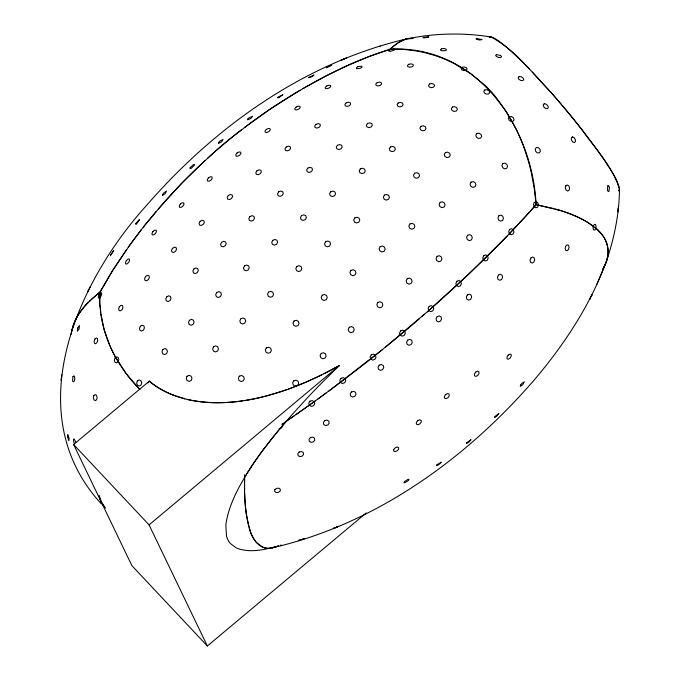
<?xml version="1.0" encoding="UTF-8"?>
<svg xmlns="http://www.w3.org/2000/svg" width="680" height="680" viewBox="0 0 680 680"><rect width="100%" height="100%" fill="white"/><g stroke="black" fill="none" stroke-linecap="round" stroke-linejoin="round"><path stroke-width="1.02" d="M99.926 297.916L100.232 291.805L101.507 289.442L112.922 270.062L126.591 249.5M244.553 474.818L244.511 490.51M489.115 37.136L490.9 36.924C514.887 49.529 531.692 72.539 550.315 91.664A105.544 12.758 50 0 1 574.337 120.122L581.935 129.676A101.481 12.274 50 0 1 588.183 137.768A99.407 12.019 50 0 1 605.336 161.611C610.546 170.34 617.687 178.746 619.471 188.989C619.336 214.098 614.082 238.816 606.016 262.514L602.438 270.122A167.731 71.204 -8 0 0 606.552 260.958C611.218 248.455 605.072 234.608 594.549 227.213M619.369 189.745L619.471 188.989M61.497 378.709L61.115 380.324L61.795 374.74M71.12 334.39C72.531 322.643 79.603 310.751 88.459 302.192M72.072 330.183L73.159 325.661A167.731 71.196 -8 0 1 78.65 314.253L80.197 311.967M71.893 330.718L72.573 329.111M272.144 547.927L273.912 547.476C374.671 523.889 463.029 460.912 530.672 384.038L533.366 380.987C562.632 346.655 588.174 308.593 604.435 266.33M596.742 284.665L606.016 262.514C608.235 256.394 608.846 249.551 606.789 243.304A131.087 55.641 -8 0 0 603.823 237.142C592.356 221.263 572.994 214.225 554.897 208.905M88.179 290.768C85.706 295.613 91.987 283.339 89.513 288.184M590.461 297.916C587.418 303.841 594.294 290.445 591.251 296.37M618.673 190.791L619.446 189.363C613.02 166.625 595.144 148.793 581.935 129.676A104.831 12.674 50 0 0 550.587 91.978L532.329 72.02M251.013 467.202C240.303 483.93 230.061 501.653 226.363 521.407A107.576 45.696 -43.2 0 0 225.862 525.351L226.465 535.806A87.728 37.273 -43.2 0 0 230.503 543.635L235.892 547.646A106.683 45.322 -43.2 0 0 239.717 549.168C251.812 552.517 264.537 549.755 276.326 546.465M128.307 247.087L141.312 229.636M147.84 383.036L149.311 381.149C174.905 402.441 210.511 405.425 242.335 400.902M268.294 443.113L274.695 435.055M143.31 227.095L155.95 211.667M275.961 433.5L262.811 450.33A191.225 81.234 -43.2 0 0 251.013 467.202M275.629 433.908L291.516 415.233L308.116 397.06A381.582 162.103 -43.2 0 1 325.524 379.134L339.43 365.475A331.925 297.823 -25.7 0 1 324.564 373.422C299.243 386.147 272.306 396.236 244.213 400.622M276.565 432.76L278.46 430.474M279.098 429.692L280.373 428.171M281.01 427.414L282.293 425.892M282.94 425.127L284.231 423.615M284.877 422.858L285.532 422.101M158.159 209.075L181.79 183.209L205.113 160.463M530.502 210.978L536.078 204.646C532.585 126.947 477.284 46.41 392.751 49.045M529.329 212.296L509.125 234.048M523.634 218.577L536.078 204.646L534.31 188.862L531.42 173.315A189.304 157.275 -88.5 0 0 527.493 158.117M85.68 305.142L92.386 298.418L100.232 291.805L112.225 271.175L129.965 244.775L144.356 225.769L164.815 201.475A559.733 526.83 -59.7 0 1 197.855 167.271L215.356 151.257A505.623 475.906 -59.7 0 1 233.52 136.043L252.305 121.669A559.733 526.83 -59.7 0 1 291.457 95.412C323.043 76.5 356.295 59.058 391.765 49.062M510.578 232.534L497.004 246.483A498.771 175.695 -37.3 0 1 483.012 260.398L468.562 274.252A558.484 196.767 -37.3 0 1 428.476 310.811L380.927 350.82A557.2 196.316 -37.3 0 1 331.364 389.138L314.525 401.455A498.635 175.593 -37.3 0 1 297.543 413.466M507.271 235.977L468.41 274.397L427.303 311.848M89.275 301.376L100.232 291.805L99.934 301.733L100.716 312.681M207.808 157.998L210.528 155.542A512.363 482.248 -59.7 0 1 238.578 132.039L241.468 129.812M421.863 316.591L424.583 314.219M419.118 318.971L416.364 321.343A512.363 180.523 -37.3 0 1 388.305 344.837L385.466 347.157M366.231 512.95L207.357 646L131.894 565.649L73.61 444.541L149.311 381.149M207.357 646L149.073 524.892L339.43 365.475L324.088 373.66M382.619 349.46L328.95 390.923M244.358 127.594L270.691 108.757L300.016 90.27M326.213 392.947L318.07 398.897M315.384 400.834L295.808 414.707M297.551 413.491L282.081 424.133M294.168 415.846L290.938 418.081M289.34 419.177L286.178 421.345M397.927 42.874L390.005 49.121L369.155 56.474L347.301 65.654L325.712 76.1L302.914 88.578M398.582 42.466L405.943 39.1L413.245 38.437M400.894 41.157L395.548 44.523L390.005 49.121L403.3 49.368L416.5 50.966A189.304 157.496 -88.8 0 1 429.53 53.924M278.375 545.683L277.678 546.023M321.487 374.952L305.668 382.271L288.618 389.019M277.006 546.329L273.912 547.476M284.962 390.303L286.79 389.666M283.135 390.932L264.681 396.414M280.508 545.173L281.129 544.977M278.052 545.946L278.664 545.76M378.879 46.52L380.298 46.121M406.045 39.066L407.702 38.666A167.731 49.971 -76.3 0 1 412.505 38.352M406.623 38.913C305.541 62.424 216.852 125.469 149.031 202.572L146.336 205.632C76.194 283.262 18.607 413.958 101.337 503.88M262.828 396.882C238.238 402.909 212.177 405.118 187.297 399.423M279.166 428.587L281.426 428.051L282.659 426.173L282.14 424.056M272.536 547.842L271.346 548.071A166.651 49.648 -76.3 0 1 262.446 547.068L256.496 542.597M409.309 38.411C436.101 33.116 463.87 32.648 490.833 36.916M271.702 548.012C259.658 550.63 251.583 538.271 249.271 528.054M553.512 208.531L536.078 204.646L559.784 210.332M184.858 398.828L173.018 395.054M429.53 53.907L433.823 55.182A179.129 149.115 -88.4 0 1 454.682 63.818L470.424 73.38L484.967 85.314A143.25 119.255 -88.4 0 1 494.862 95.846L506.473 111.758L516.256 129.37A179.129 149.124 -88.4 0 1 525.869 153.187L527.433 158.143M570.299 213.953L573.58 215.28A167.731 71.196 -8 0 1 588.123 222.683L593.606 226.474M521.084 60.605L529.423 69.003M139.774 389.394L126.327 373.864L114.869 355.98M73.61 444.541L149.073 524.892M105.51 508.054L101.371 502.002L99.229 495.644M255.977 541.994L253.368 538.169A130.466 38.87 -76.3 0 1 251.218 533.715C246.118 520.302 245.08 505.784 244.536 491.572M113.994 354.322L110.772 347.718M110.032 346.06L104.159 329.698L100.912 314.151M75.846 442.094L74.111 438.863L73.516 439.51L73.635 441.481L74.4 443.64M248.948 526.915L246.253 513.417A166.651 49.648 -76.3 0 1 244.579 492.422L244.494 489.575M100.113 306.144C101.881 334.228 114.597 360.868 132.863 381.964A142.749 101.286 18.6 0 0 139.799 389.419M173.052 394.978A91.783 82.356 -25.7 0 1 149.234 381.225M80.282 311.967A180.31 76.721 -7.8 0 1 85.782 305.15M559.904 210.264A180.31 76.236 -7.9 0 1 570.409 213.903M400.911 41.063A180.31 53.847 -76.6 0 1 406.053 39.007M244.409 477.675A190.612 80.98 -43.2 0 1 268.345 443.122M244.63 489.345A179.418 52.98 -76.5 0 1 244.638 477.454M276.216 546.575A179.418 53.499 -76.4 0 1 272.544 547.765M523.481 218.586A407.796 143.352 -37.4 0 1 510.433 232.526M101.141 502.188A146.2 62.109 -43.2 0 1 99.144 496.077M104.541 507.144A146.2 62.118 -43.4 0 1 101.227 502.129M99.586 306.085A198.806 141.865 16.4 0 1 99.509 297.857M521.101 60.63A104.839 12.674 50 0 0 498.193 40.664A101.481 12.274 50 0 0 494.904 38.581A99.169 11.993 50 0 0 489.506 36.958M619.387 189.762A99.161 11.993 50 0 1 618.783 190.723M617.976 210.231L618.035 211.888L618.587 206.295L617.976 210.231M393.745 449.429L393.661 451.035L395.037 451.631L397.086 450.874L398.591 449.2L398.675 447.601L397.298 447.006L395.25 447.763L393.745 449.429M162.494 194.658L162.427 195.551L165.206 193.638L166.498 191.063L163.719 192.967L162.494 194.658M190.111 167.748L190.034 168.648L191.242 168.317L194.327 165.342L194.395 164.441L193.196 164.772L190.111 167.748M135.83 223.474L135.737 224.332L136.748 223.779L139.485 219.555L135.83 223.474M388.85 50.405L388.756 51.17L390.303 51.408L394.255 50.124L394.341 49.351L390.515 49.555L388.85 50.405M218.56 142.519L218.458 143.386L221.587 141.874L223.091 139.51L219.963 141.023L218.56 142.519M593.368 225.887L593.028 228.191L593.581 229.925L594.702 230.078L595.74 228.556L596.088 226.253L595.535 224.51L594.405 224.366L593.368 225.887M274.89 489.558L274.618 491.291L276.037 492.473L278.315 492.413L280.126 491.147L280.398 489.413L278.97 488.231L276.692 488.291L274.89 489.558M247.851 119L247.699 119.807L250.937 118.439L252.577 116.271L249.339 117.631L247.851 119M110.508 254.992L110.364 255.739L113.679 250.665L110.508 254.992M93.84 395.539L93.347 397.732L93.976 399.84L95.344 400.648L96.653 399.661L97.147 397.477L96.517 395.361L95.149 394.561L93.84 395.539M565.633 246.313L565.123 248.582L565.785 250.401L567.222 250.699L568.599 249.297L569.101 247.027L568.446 245.208L567.001 244.91L565.633 246.313M77.698 328.066L77.435 331.271L79.186 328.738L79.45 325.533L77.698 328.066M565.819 185.793L565.31 187.893L566.066 190.06L567.638 191.02L569.109 190.213L569.619 188.105L568.862 185.938L567.29 184.977L565.819 185.793M72.922 376.754L72.573 381.038L73.347 381.897L74.264 380.987L74.791 378.837L74.621 376.703L73.848 375.836L72.922 376.754M137.326 380.995L136.663 383.197L137.496 385.288L139.332 386.036L141.1 385.007L141.772 382.806L140.939 380.715L139.102 379.967L137.326 380.995M277.975 97.18L277.754 97.886L279.029 97.656L282.854 94.69L277.975 97.18M520.65 385.007L520.242 386.265L522.546 384.923L524.331 381.854L522.027 383.197L520.65 385.007M119.34 306.782L118.609 308.958L119.161 310.624L120.683 310.811L122.264 309.4L122.995 307.224L122.434 305.558L120.921 305.371L119.34 306.782M186.983 376.303L186.244 378.497L187.187 380.604L189.252 381.395L191.242 380.4L191.972 378.207L191.037 376.1L188.964 375.309L186.983 376.303M98.974 294.712L98.26 296.811L98.558 298.087L99.697 297.789L101.014 296.098L101.736 294.006L101.439 292.731L100.291 293.021L98.974 294.712M115.098 357.901L114.342 360.094L114.886 362.142L116.424 362.848L118.056 361.802L118.813 359.618L118.269 357.57L116.731 356.855L115.098 357.901M607.861 185.793L607.376 189.745L608.056 191.42L608.94 191.454L609.424 187.501L608.744 185.835L607.861 185.793M534.25 202.444L533.502 204.519L534.233 206.72L536.001 207.757L537.778 207.018L538.517 204.944L537.787 202.742L536.019 201.705L534.25 202.444M162.843 349.579L162.019 351.764L162.783 353.838L164.688 354.603L166.617 353.6L167.441 351.424L166.677 349.341L164.772 348.576L162.843 349.579M94.987 338.98L94.146 341.139L94.359 343.128L95.489 343.774L96.874 342.712L97.707 340.544L97.503 338.555L96.373 337.909L94.987 338.98M213.494 346.808L212.644 348.976L213.503 351.101L215.577 351.934L217.643 350.99L218.493 348.823L217.634 346.698L215.56 345.865L213.494 346.808M530.893 257.966L530.026 260.108L530.536 262.216L532.117 263.05L533.851 262.123L534.71 259.973L534.208 257.873L532.619 257.031L530.893 257.966M509.583 229.432L508.716 231.523L509.396 233.733L511.215 234.761L513.111 234.013L513.986 231.923L513.307 229.713L511.488 228.684L509.583 229.432M145.469 276.675L144.585 278.774L145.12 280.466L146.744 280.755L148.512 279.471L149.387 277.372L148.861 275.68L147.237 275.392L145.469 276.675M140.377 326.238L139.468 328.389L140.02 330.387L141.695 331.067L143.514 330.029L144.415 327.879L143.871 325.881L142.196 325.201L140.377 326.238M189.397 320.322L188.479 322.456L189.202 324.522L191.148 325.295L193.171 324.334L194.089 322.201L193.358 320.135L191.42 319.353L189.397 320.322M498.848 215.806L497.956 217.847L498.678 220.065L500.582 221.144L502.562 220.464L503.446 218.425L502.724 216.206L500.82 215.126L498.848 215.806M240.737 318.869L239.81 321.002L240.609 323.127L242.683 324.003L244.808 323.111L245.735 320.977L244.927 318.852L242.862 317.976L240.737 318.869M126.369 260.644L125.46 262.659L125.766 264.001L127.1 263.891L128.673 262.387L129.582 260.372L129.276 259.029L127.95 259.139L126.369 260.644M483.718 255.654L482.766 257.745L483.404 259.955L485.256 260.984L487.245 260.236L488.197 258.145L487.56 255.935L485.698 254.906L483.718 255.654M498.448 275.12L497.488 277.227L498.015 279.378L499.732 280.296L501.619 279.454L502.588 277.346L502.052 275.204L500.335 274.278L498.448 275.12M502.784 163.65L501.916 165.537L502.698 167.679L504.679 168.835L506.693 168.317L507.56 166.43L506.779 164.288L504.798 163.132L502.784 163.65M166.77 296.82L165.784 298.92L166.337 300.883L168.096 301.554L170.043 300.543L171.02 298.444L170.468 296.48L168.708 295.808L166.77 296.82M216.656 292.536L215.679 294.635L216.385 296.684L218.348 297.475L220.43 296.556L221.408 294.457L220.711 292.417L218.748 291.618L216.656 292.536M467.56 235.288L466.599 237.337L467.304 239.555L469.268 240.644L471.342 239.972L472.302 237.924L471.597 235.705L469.633 234.617L467.56 235.288M172.465 248.361L171.487 250.393L171.989 252.076L173.689 252.441L175.576 251.26L176.554 249.228L176.043 247.537L174.352 247.18L172.465 248.361M456.883 281.265L455.863 283.348L456.475 285.549L458.363 286.577L460.411 285.838L461.431 283.764L460.819 281.562L458.932 280.525L456.883 281.265M437.062 256.377L436.05 258.434L436.747 260.652L438.744 261.749L440.878 261.069L441.889 259.021L441.192 256.793L439.195 255.705L437.062 256.377M268.6 292.111L267.572 294.185L268.286 296.319L270.334 297.271L272.51 296.471L273.538 294.389L272.816 292.255L270.776 291.312L268.6 292.111M467.321 294.95L466.285 297.032L466.829 299.192L468.613 300.161L470.611 299.37L471.648 297.287L471.104 295.128L469.319 294.159L467.321 294.95M244.486 265.923L243.465 267.979L244.145 270.002L246.126 270.819L248.259 269.943L249.279 267.886L248.6 265.863L246.611 265.047L244.486 265.923M471.036 182.155L470.075 184.084L470.832 186.235L472.855 187.357L474.971 186.796L475.932 184.867L475.175 182.707L473.152 181.585L471.036 182.155M239.351 376.193L238.323 378.258L239.046 380.469L241.102 381.539L243.287 380.825L244.315 378.76L243.593 376.55L241.536 375.488L239.351 376.193M266.381 347.939L265.336 350.022L266.05 352.231L268.124 353.286L270.317 352.554L271.363 350.472L270.64 348.262L268.575 347.208L266.381 347.939M193.919 268.931L192.891 270.98L193.452 272.909L195.27 273.589L197.293 272.612L198.322 270.563L197.761 268.634L195.942 267.954L193.919 268.931M294.041 321.002L292.986 323.076L293.709 325.286L295.774 326.332L297.984 325.601L299.038 323.527L298.325 321.317L296.25 320.272L294.041 321.002M221.621 242.284L220.592 244.307L221.196 246.185L223.091 246.823L225.156 245.854L226.185 243.839L225.581 241.952L223.686 241.315L221.621 242.284M407.201 278.783L406.155 280.84L406.835 283.067L408.858 284.155L411.034 283.475L412.08 281.418L411.392 279.191L409.377 278.103L407.201 278.783M322.252 295.188L321.19 297.253L321.903 299.447L323.977 300.492L326.196 299.769L327.258 297.712L326.536 295.511L324.462 294.466L322.252 295.188M296.879 266.441L295.825 268.49L296.539 270.606L298.588 271.567L300.789 270.793L301.835 268.745L301.129 266.628L299.072 265.676L296.879 266.441M440.138 202.41L439.135 204.374L439.866 206.533L441.915 207.638L444.083 207.026L445.094 205.062L444.354 202.904L442.306 201.798L440.138 202.41M404.455 481.635L403.894 482.723L404.829 482.851L408.433 480.522L408.995 479.434L408.059 479.306L404.455 481.635M350.957 270.411L349.894 272.459L350.616 274.644L352.69 275.697L354.909 274.992L355.963 272.952L355.249 270.767L353.175 269.714L350.957 270.411M429.199 306.332L428.128 308.397L428.714 310.599L430.618 311.635L432.726 310.913L433.798 308.848L433.211 306.646L431.307 305.609L429.199 306.332M495.125 416.406L494.555 417.503L496.85 416.1L498.933 413.338L495.125 416.406M152.957 231.523L151.946 233.461L152.244 234.847L153.689 234.847L155.422 233.478L156.442 231.54L156.136 230.163L154.691 230.154L152.957 231.523M380.171 246.678L379.117 248.693L379.831 250.877L381.905 251.94L384.115 251.26L385.169 249.246L384.447 247.07L382.381 245.999L380.171 246.678M409.887 223.983L408.85 225.973L409.572 228.149L411.638 229.228L413.831 228.582L414.868 226.593L414.146 224.417L412.08 223.338L409.887 223.983M377.935 302.413L376.865 304.47L377.536 306.697L379.576 307.785L381.777 307.105L382.849 305.048L382.177 302.821L380.137 301.725L377.935 302.413M272.791 240.312L271.736 242.318L272.399 244.324L274.397 245.157L276.565 244.324L277.618 242.318L276.955 240.312L274.958 239.479L272.791 240.312M325.618 241.723L324.547 243.737L325.252 245.837L327.309 246.806L329.528 246.066L330.591 244.06L329.885 241.961L327.828 240.992L325.618 241.723M437.121 316.685L436.033 318.741L436.56 320.9L438.404 321.895L440.478 321.147L441.567 319.082L441.039 316.923L439.195 315.928L437.121 316.685M349.282 327.293L348.185 329.35L348.849 331.576L350.888 332.664L353.107 331.984L354.212 329.927L353.541 327.7L351.5 326.613L349.282 327.293M200.107 221.382L199.053 223.346L199.546 225.02L201.288 225.446L203.269 224.349L204.315 222.385L203.83 220.702L202.088 220.286L200.107 221.382M354.798 217.931L353.727 219.903L354.425 221.995L356.49 222.98L358.708 222.283L359.788 220.311L359.082 218.229L357.017 217.243L354.798 217.931M321.224 353.396L320.11 355.436L320.756 357.654L322.804 358.76L325.031 358.088L326.145 356.048L325.49 353.829L323.45 352.733L321.224 353.396M400.681 330.871L399.559 332.911L400.129 335.096L402.05 336.141L404.209 335.444L405.331 333.404L404.762 331.219L402.832 330.166L400.681 330.871M249.9 216.606L248.821 218.569L249.407 220.43L251.32 221.102L253.436 220.192L254.516 218.229L253.929 216.368L252.017 215.696L249.9 216.606M301.537 215.611L300.45 217.566L301.104 219.555L303.118 220.413L305.311 219.623L306.399 217.668L305.736 215.679L303.731 214.829L301.537 215.611M384.438 195.092L383.367 197.013L384.064 199.087L386.129 200.099L388.356 199.452L389.427 197.523L388.73 195.449L386.665 194.446L384.438 195.092M293.802 380.817L292.663 382.823L293.301 385.033L295.332 386.138L297.576 385.5L298.707 383.495L298.07 381.284L296.038 380.179L293.802 380.817M407.745 340.085L406.606 342.116L407.116 344.267L408.986 345.278L411.12 344.565L412.267 342.533L411.749 340.382L409.878 339.371L407.745 340.085M309.034 77.257L308.72 77.817L312.026 76.627L314.032 75.004L309.034 77.257M371.28 354.841L370.115 356.855L370.668 359.031L372.615 360.094L374.808 359.414L375.972 357.408L375.42 355.232L373.473 354.17L371.28 354.841M330.709 191.803L329.604 193.706L330.25 195.679L332.274 196.545L334.483 195.815L335.589 193.91L334.942 191.947L332.928 191.071L330.709 191.803M180.353 204.043L179.248 205.912L179.545 207.298L181.058 207.392L182.911 206.133L184.017 204.263L183.719 202.878L182.206 202.784L180.353 204.043M228.293 195.534L227.179 197.429L227.655 199.095L229.44 199.554L231.489 198.552L232.602 196.656L232.126 194.99L230.341 194.522L228.293 195.534M278.63 191.879L277.517 193.783L278.086 195.619L280.024 196.325L282.175 195.475L283.297 193.579L282.719 191.743L280.789 191.037L278.63 191.879M379.202 365.185L378.003 367.175L378.497 369.308L380.375 370.328L382.559 369.656L383.75 367.668L383.265 365.534L381.378 364.514L379.202 365.185M341.037 378.284L339.847 380.264L340.382 382.423L342.337 383.495L344.565 382.857L345.763 380.885L345.219 378.726L343.264 377.647L341.037 378.284M360.332 168.904L359.201 170.756L359.848 172.694L361.87 173.595L364.098 172.924L365.228 171.079L364.582 169.133L362.559 168.24L360.332 168.904M508.198 355.104L506.991 357.076L507.017 358.785L508.249 359.236L509.975 358.164L511.181 356.192L511.156 354.484L509.923 354.034L508.198 355.104M414.655 173.213L413.517 175.049L414.146 177.131L416.177 178.228L418.412 177.709L419.551 175.873L418.923 173.799L416.891 172.694L414.655 173.213M467.024 442.519L466.395 443.538L468.775 442.238L471.027 439.662L467.024 442.519M307.819 168.096L306.663 169.923L307.224 171.734L309.171 172.465L311.363 171.683L312.511 169.856L311.958 168.045L310.012 167.314L307.819 168.096M309.952 401.183L308.737 403.121L309.264 405.263L311.227 406.351L313.48 405.764L314.695 403.826L314.168 401.684L312.205 400.588L309.952 401.183M437.027 464.712L436.381 465.723L438.923 464.61L441.26 462.137L437.027 464.712M390.422 147.007L389.291 148.784L389.929 150.696L391.96 151.623L394.196 151.028L395.335 149.251L394.697 147.339L392.666 146.412L390.422 147.007M257.006 170.756L255.833 172.567L256.284 174.207L258.094 174.709L260.202 173.782L261.375 171.964L260.916 170.323L259.106 169.821L257.006 170.756M351.475 391.969L350.225 393.899L350.676 395.99L352.554 397.026L354.773 396.389L356.014 394.459L355.572 392.368L353.685 391.34L351.475 391.969M475.677 372.113L474.419 374.051L474.504 375.819L475.873 376.405L477.734 375.445L478.992 373.515L478.907 371.739L477.538 371.161L475.677 372.113M445.417 152.575L444.261 154.326L444.864 156.392L446.87 157.556L449.098 157.148L450.245 155.397L449.642 153.331L447.644 152.167L445.417 152.575M208.394 177.896L207.213 179.681L207.494 181.058L209.066 181.22L211.012 180.064L212.185 178.279L211.905 176.902L210.341 176.74L208.394 177.896M421.082 126.284L419.942 127.959L420.58 129.838L422.611 130.806L424.855 130.296L425.995 128.613L425.357 126.744L423.325 125.774L421.082 126.284M337.467 145.265L336.277 147.016L336.821 148.784L338.776 149.541L340.995 148.835L342.184 147.084L341.64 145.316L339.685 144.559L337.467 145.265M367.531 123.531L366.384 125.213L366.988 126.913L368.985 127.636L371.212 126.956L372.359 125.273L371.756 123.573L369.758 122.859L367.531 123.531M476.935 133.467L475.779 135.099L476.348 137.147L478.304 138.406L480.496 138.142L481.652 136.51L481.083 134.462L479.128 133.203L476.935 133.467M286.221 147.024L284.997 148.758L285.422 150.356L287.249 150.883L289.408 150.042L290.632 148.308L290.199 146.71L288.371 146.183L286.221 147.024M445.757 394.409L444.431 396.278L444.499 398.055L445.927 398.684L447.882 397.808L449.208 395.938L449.131 394.171L447.704 393.533L445.757 394.409M324.683 420.648L323.374 422.493L323.756 424.524L325.618 425.552L327.862 424.983L329.171 423.138L328.78 421.107L326.927 420.078L324.683 420.648M452.455 107.032L451.333 108.587L451.971 110.406L453.993 111.427L456.229 111.052L457.351 109.497L456.705 107.678L454.682 106.658L452.455 107.032M398.216 102.978L397.077 104.55L397.698 106.173L399.721 106.904L401.957 106.309L403.096 104.737L402.475 103.114L400.452 102.382L398.216 102.978M237.04 153L235.79 154.691L236.045 156.043L237.651 156.256L239.683 155.202L240.932 153.51L240.677 152.158L239.062 151.954L237.04 153M310.361 437.597L309.009 439.365L309.341 441.346L311.176 442.374L313.438 441.847L314.789 440.079L314.457 438.098L312.622 437.07L310.361 437.597M509.575 116.62L508.453 118.056L508.98 120.062L510.85 121.456L512.966 121.414L514.088 119.978L513.562 117.971L511.692 116.578L509.575 116.62M315.945 124.364L314.678 125.987L315.078 127.534L316.914 128.087L319.107 127.33L320.382 125.698L319.982 124.159L318.147 123.607L315.945 124.364M429.632 83.98L428.527 85.4L429.182 86.929L431.23 87.669L433.466 87.193L434.579 85.773L433.916 84.243L431.868 83.504L429.632 83.98M484.857 89.939L483.786 91.29L484.44 93.032L486.446 94.129L488.631 93.951L489.702 92.599L489.048 90.856L487.033 89.76L484.857 89.939M417.758 420.623L416.347 422.407L416.364 424.116L417.8 424.762L419.806 423.954L421.217 422.17L421.2 420.461L419.764 419.815L417.758 420.623M536.435 147.518L535.254 148.954L535.551 151.13L537.166 152.779L539.138 152.932L540.328 151.504L540.022 149.319L538.415 147.67L536.435 147.518M299.2 451.996L297.798 453.696L298.087 455.617L299.889 456.637L302.158 456.161L303.569 454.461L303.28 452.54L301.469 451.52L299.2 451.996M266.313 129.387L264.988 130.968L265.208 132.26L266.841 132.506L268.931 131.555L270.257 129.974L270.036 128.681L268.404 128.435L266.313 129.387M326.757 67.278L326.366 67.736L331.806 65.161L326.757 67.278M346.222 102.833L344.904 104.337L345.27 105.816L347.106 106.386L349.341 105.731L350.659 104.218L350.293 102.748L348.457 102.17L346.222 102.833M462.111 67.278L461.083 68.459L461.822 69.844L463.896 70.609L466.098 70.32L467.135 69.139L466.395 67.753L464.312 66.98L462.111 67.278M544.212 103.776L543.201 104.898L543.694 106.811L545.394 108.4L547.315 108.732L548.327 107.618L547.833 105.706L546.134 104.116L544.212 103.776M423.368 37.408L423.036 37.774L424.422 37.885L428.901 36.916L423.368 37.408M519.069 76.593L518.135 77.622L518.848 79.22L520.803 80.461L522.843 80.605L523.779 79.585L523.064 77.979L521.11 76.738L519.069 76.593M296.191 107.023L294.797 108.485L294.975 109.701L296.607 109.965L298.758 109.115L300.152 107.653L299.974 106.437L298.333 106.173L296.191 107.023M377.153 82.637L375.776 83.989L376.1 85.365L377.927 85.969L380.197 85.433L381.574 84.082L381.25 82.705L379.414 82.102L377.153 82.637M572.365 136.909L571.302 137.946L571.455 140.037L572.738 141.95L574.387 142.57L575.45 141.533L575.297 139.442L574.013 137.53L572.365 136.909M496.485 54.612L495.635 55.42L496.527 56.593L498.627 57.434L500.71 57.468L501.56 56.653L500.667 55.488L496.485 54.612M441.396 48.858L440.419 49.776L441.218 50.694L445.519 50.72L446.496 49.802L445.697 48.883L443.581 48.492L441.396 48.858M326.723 85.995L325.252 87.312L325.372 88.425L326.995 88.697L329.188 87.958L330.659 86.641L330.539 85.519L328.916 85.255L326.723 85.995M408.944 64.234L407.499 65.365L407.762 66.597L409.572 67.218L411.876 66.853L413.312 65.73L413.058 64.49L411.247 63.878L408.944 64.234M341.402 59.993L340.935 60.341L346.486 57.995L341.402 59.993M333.693 528.275L333.217 528.623L338.767 526.277L333.693 528.275M358.054 66.606L356.499 67.728L356.524 68.706L360.366 68.357L361.921 67.227L361.887 66.249L358.054 66.606M67.813 434.767L67.516 436.832L68.816 440.47L69.114 438.413L67.813 434.767M299.013 540.2L298.358 540.625L304.139 538.747L299.013 540.2M476.714 38.573L476.042 38.998L479.332 40.026L482.052 39.61L476.714 38.573"/></g></svg>
